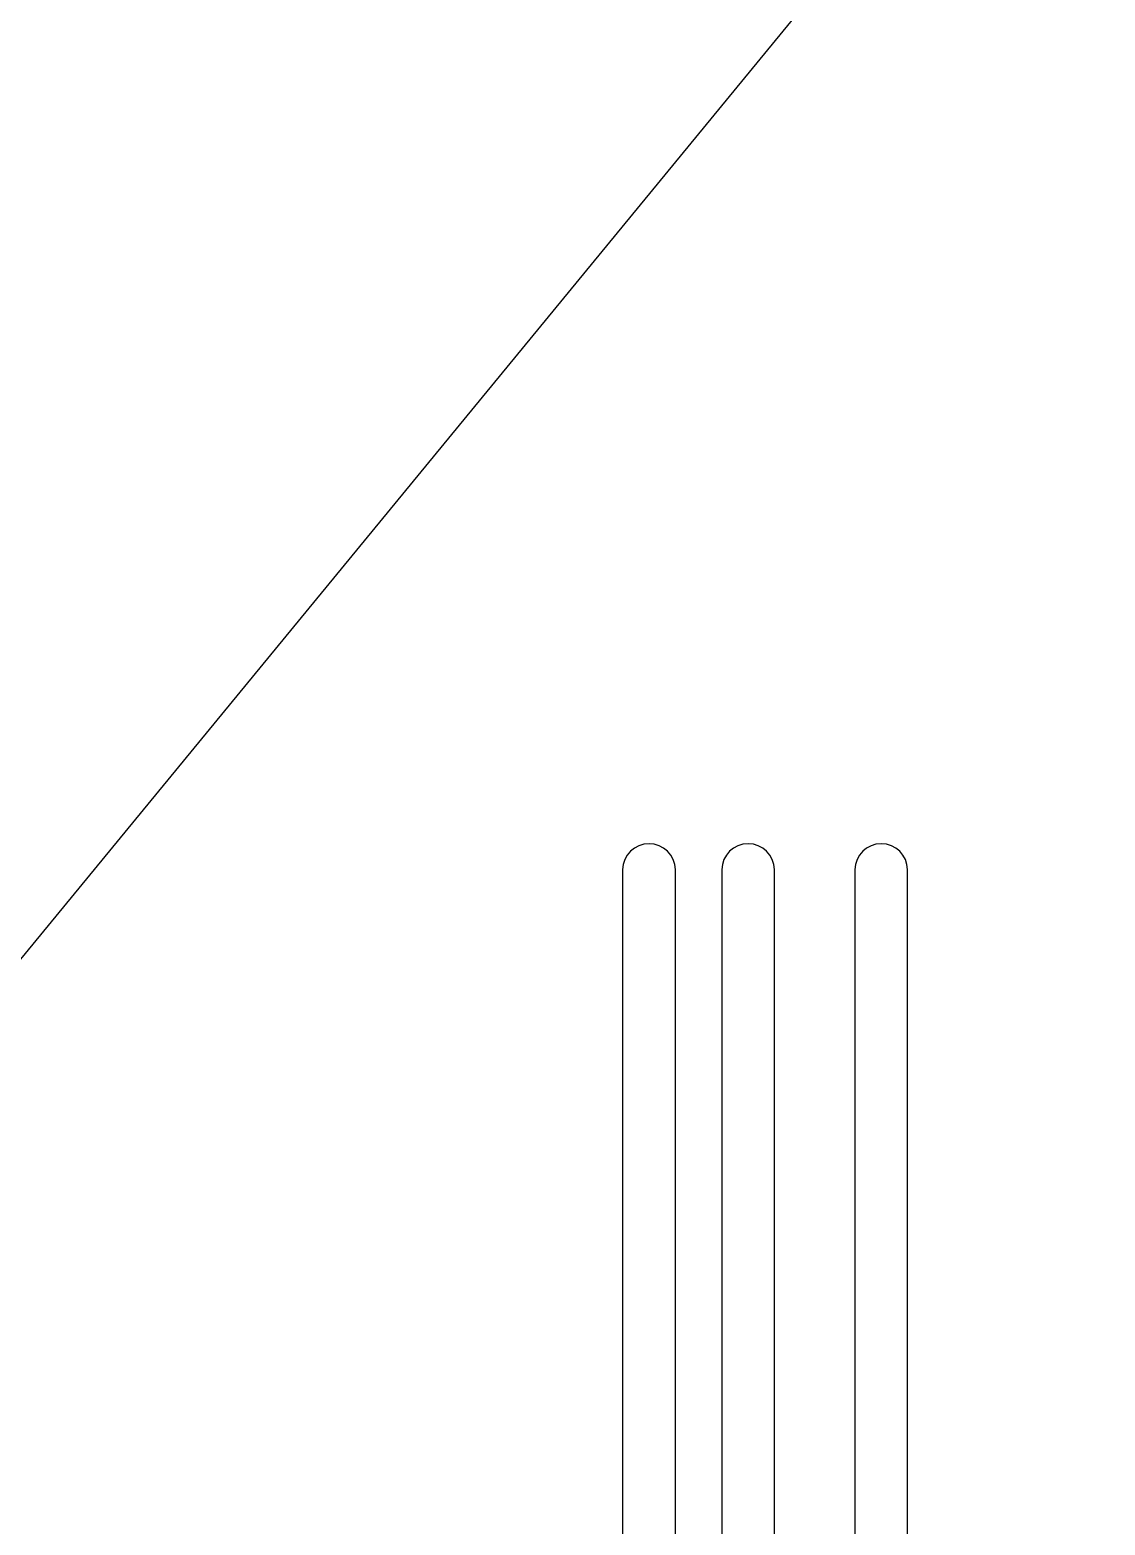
# Model space of a CAD drawing. Extents: x 1551 to 113148, y -1700 to 77018.
# Drawn here: x 21245 to 21927, y 40230 to 41178 of the extents above; entities that cross this region are included whole.
import ezdxf

# ---------------------------------------------------------------- set-up
doc = ezdxf.new("R2010")
doc.units = 0
doc.header["$LTSCALE"] = 500
doc.header["$MEASUREMENT"] = 0
doc.layers.get('0').update_dxf_attribs({"linetype": 'CONTINUOUS'})
for name, color, linetype in [('M1CO1', 1, 'CONTINUOUS'), ('S0CO1', 7, 'CONTINUOUS'), ('SAFECO1', 1, 'CONTINUOUS')]:
    doc.layers.add(name, color=color, linetype=linetype)
doc.styles.add('ROMANS', font='romans', dxfattribs={"height": 100})
doc.dimstyles.get("Standard").update_dxf_attribs({"dimtxt": 2, "dimasz": 2.5, "dimexe": 1, "dimexo": 1, "dimgap": 1, "dimtad": 1, "dimdsep": 46, "dimtxsty": 'ROMANS', "dimcen": 0, "dimclrd": 1, "dimclre": 1, "dimclrt": 2, "dimadec": 0, "dimazin": 0, "dimtfac": 1, "dimtmove": 2, "dimatfit": 3, "dimfxl": 1, "dimtvp": 100, "dimtolj": 1, "dimarcsym": 0})

# ---------------------------------------------------------------- blocks, each defined once
blk = doc.blocks.new('DOT')
at = {"layer": 'SAFECO1', "color": 0, "linetype": 'ByBlock'}
blk.add_line((-0.5, 0), (-1, 0), dxfattribs=at)
at = {"layer": 'SAFECO1', "color": 0, "linetype": 'ByBlock', "const_width": 0.5}
blk.add_lwpolyline([(-0.25, 0, 1), (0.25, 0, 1)], format="xyb", close=True, dxfattribs=at)
blk = doc.blocks.new('A$C56F12C05')
for points in [[(854.85, 1298.68), (854.85, 1298.68), (854.83, 374.46)], [(888.32, 374.46), (888.32, 1298.68), (888.32, 1298.68)], [(917.71, 1298.68), (917.71, 1298.68), (917.69, 343.69)], [(951.19, 343.69), (951.19, 1298.68), (951.18, 1298.68)], [(1002.12, 1298.68), (1002.12, 1298.68), (1002.1, 315.06)], [(1035.59, 315.06), (1035.59, 1298.68), (1035.59, 1298.68)]]:
    blk.add_lwpolyline(points)
for centre in [(871.58, 1298.34), (934.45, 1298.34), (1018.86, 1298.34)]:
    blk.add_arc(centre, 16.74, 1.17334, 178.82666)

msp = doc.modelspace()

# ---------------------------------------------------------------- block references
at = {"layer": 'S0CO1'}
msp.add_blockref('A$C56F12C05', (20765.92, 39346.932), dxfattribs=at)

# ---------------------------------------------------------------- leaders
at = {"layer": 'M1CO1', "linetype": 'Continuous'}
msp.add_leader([(22649.871, 42305.615), (19406.93, 38360.406)], dimstyle='Standard', override={"dimasz": 250, "dimgap": 1, "dimtad": 0, "dimldrblk": 'DOT'}, dxfattribs=at)

doc.saveas('drawing.dxf')
